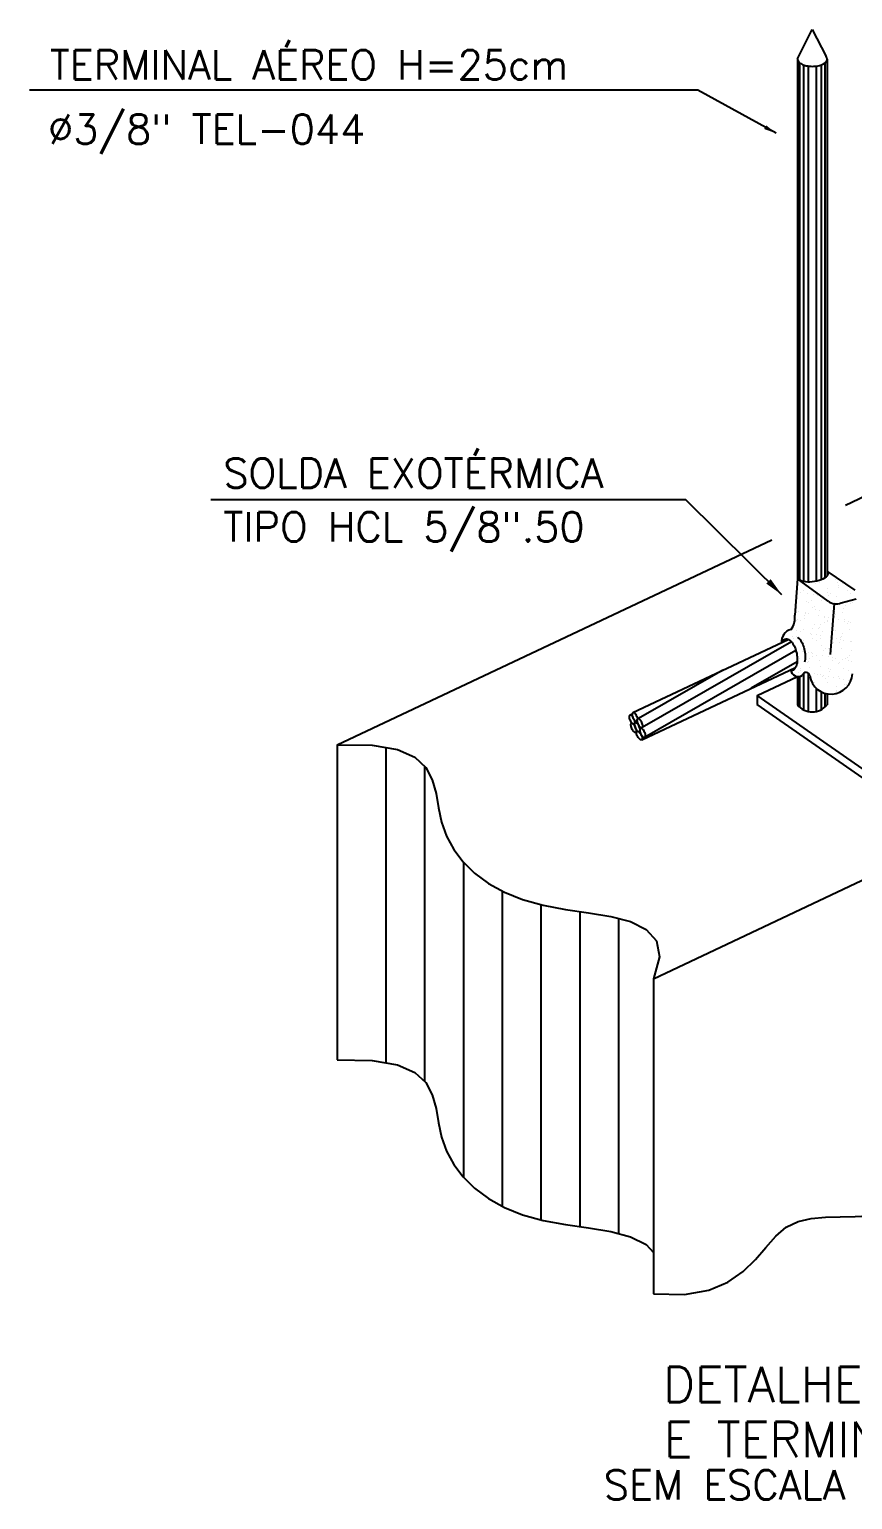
# Model space of a CAD drawing. Extents: x 216.4 to 230.7, y 184.8 to 197.
# Drawn here: x 216.37 to 219.18, y 184.78 to 189.79 of the extents above; entities that cross this region are included whole.
import ezdxf
from ezdxf.enums import TextEntityAlignment as Align

# ---------------------------------------------------------------- set-up
doc = ezdxf.new("R2010")
doc.units = 0
doc.header["$MEASUREMENT"] = 0
doc.layers.add('DETALHES', color=7, linetype='Continuous')
doc.styles.add('ROMANS', font='romans')

msp = doc.modelspace()

# ---------------------------------------------------------------- linework, layer by layer
at = {"layer": 'DETALHES', "color": 2}
for p, q in [((218.989, 189.6859), (219.0393, 189.7866)), ((219.0393, 189.7866), (219.0865, 189.6941)), ((218.989, 189.6859), (218.989, 187.9151)), ((219.0895, 189.6857), (219.0895, 187.9257)), ((219.152, 188.1667), (220.5126, 188.809)), ((217.4218, 187.3499), (218.9018, 188.0486)), ((218.499, 186.5535), (221.6094, 188.022)), ((219.1855, 187.8765), (219.0895, 187.9411)), ((219.0952, 187.9305), (219.0952, 187.9305)), ((218.9885, 187.9155), (218.98, 187.7912)), ((219.0936, 187.8394), (218.9885, 187.9155)), ((219.0108, 187.8764), (219.0108, 187.8764)), ((219.0213, 187.888), (219.0213, 187.888)), ((219.0512, 187.898), (219.0512, 187.898)), ((219.0611, 187.9075), (219.0611, 187.9075)), ((219.0624, 187.9041), (219.0624, 187.9041)), ((219.0837, 187.9186), (219.0837, 187.9186)), ((219.09, 187.8817), (219.09, 187.8817)), ((219.1179, 187.9115), (219.1179, 187.9115)), ((219.126, 187.903), (219.126, 187.903)), ((219.1279, 187.8853), (219.1279, 187.8853)), ((219.1302, 187.892), (219.1302, 187.892)), ((219.1383, 187.9073), (219.1383, 187.9073)), ((219.1414, 187.8981), (219.1414, 187.8981)), ((218.9875, 187.8663), (218.9875, 187.8663)), ((218.988, 187.8718), (218.988, 187.8718)), ((218.9977, 187.8695), (218.9977, 187.8695)), ((219.0184, 187.8387), (219.0184, 187.8387)), ((219.0222, 187.8647), (219.0222, 187.8647)), ((219.026, 187.836), (219.026, 187.836)), ((219.0372, 187.842), (219.0372, 187.842)), ((219.0426, 187.8605), (219.0426, 187.8605)), ((219.0557, 187.8577), (219.0557, 187.8577)), ((219.0723, 187.8415), (219.0723, 187.8415)), ((219.0898, 187.8703), (219.0898, 187.8703)), ((219.0959, 187.8601), (219.0959, 187.8601)), ((219.1133, 187.8309), (219.1005, 187.6576)), ((219.1009, 187.8641), (219.1009, 187.8641)), ((219.105, 187.83), (219.105, 187.83)), ((219.1162, 187.836), (219.1162, 187.836)), ((219.1208, 187.8542), (219.1208, 187.8542)), ((219.1374, 187.8332), (219.1887, 187.8477)), ((219.1531, 187.8254), (219.1531, 187.8254)), ((219.1575, 187.8366), (219.1575, 187.8366)), ((219.1583, 187.8742), (219.1583, 187.8742)), ((219.1689, 187.8643), (219.1689, 187.8643)), ((219.1706, 187.8322), (219.1706, 187.8322)), ((219.1756, 187.8361), (219.1756, 187.8361)), ((218.9823, 187.8175), (218.9823, 187.8175)), ((218.9856, 187.8143), (218.9856, 187.8143)), ((218.9898, 187.7764), (218.9898, 187.7764)), ((218.9941, 187.8038), (218.9941, 187.8038)), ((219.012, 187.78), (219.012, 187.78)), ((219.0131, 187.7899), (219.0131, 187.7899)), ((219.0146, 187.7996), (219.0146, 187.7996)), ((219.0168, 187.7977), (219.0168, 187.7977)), ((219.0277, 187.7968), (219.0277, 187.7968)), ((219.0404, 187.8163), (219.0404, 187.8163)), ((219.0453, 187.8202), (219.0453, 187.8202)), ((219.0506, 187.8099), (219.0506, 187.8099)), ((219.0618, 187.7897), (219.0618, 187.7897)), ((219.0646, 187.8083), (219.0646, 187.8083)), ((219.0795, 187.7842), (219.0795, 187.7842)), ((219.0822, 187.7855), (219.0822, 187.7855)), ((219.0953, 187.7828), (219.0953, 187.7828)), ((219.115, 187.7884), (219.115, 187.7884)), ((219.1156, 187.8054), (219.1156, 187.8054)), ((219.12, 187.7923), (219.12, 187.7923)), ((219.1294, 187.7757), (219.1294, 187.7757)), ((219.1437, 187.8023), (219.1437, 187.8023)), ((219.147, 187.8136), (219.147, 187.8136)), ((219.1479, 187.7766), (219.1479, 187.7766)), ((218.9848, 187.7725), (218.9848, 187.7725)), ((218.9865, 187.7387), (218.9865, 187.7387)), ((218.9996, 187.7359), (218.9996, 187.7359)), ((219.0007, 187.774), (219.0007, 187.774)), ((219.0079, 187.7411), (219.0079, 187.7411)), ((219.0337, 187.7288), (219.0337, 187.7288)), ((219.0359, 187.726), (219.0359, 187.726)), ((219.0394, 187.7463), (219.0394, 187.7463)), ((219.0454, 187.7611), (219.0454, 187.7611)), ((219.0594, 187.7446), (219.0594, 187.7446)), ((219.0644, 187.7485), (219.0644, 187.7485)), ((219.0665, 187.7611), (219.0665, 187.7606)), ((219.0743, 187.7354), (219.0743, 187.7354)), ((219.0798, 187.768), (219.0798, 187.768)), ((219.091, 187.774), (219.091, 187.774)), ((219.0914, 187.7698), (219.0914, 187.7698)), ((219.1104, 187.7566), (219.1104, 187.7566)), ((219.1185, 187.7403), (219.1185, 187.7403)), ((219.1427, 187.7278), (219.1427, 187.7278)), ((219.1499, 187.7714), (219.1499, 187.7714)), ((219.1588, 187.762), (219.1588, 187.762)), ((219.163, 187.7687), (219.163, 187.7687)), ((219.1661, 187.7418), (219.1661, 187.7418)), ((219.17, 187.768), (219.17, 187.768)), ((218.4288, 187.4595), (218.9575, 187.7091)), ((218.9718, 187.7199), (218.9718, 187.7199)), ((218.9755, 187.7119), (218.9755, 187.7119)), ((218.9803, 187.6821), (218.9803, 187.6821)), ((218.9867, 187.718), (218.9867, 187.718)), ((219.0027, 187.6924), (219.0027, 187.6924)), ((219.0039, 187.7007), (219.0039, 187.7007)), ((219.0089, 187.7047), (219.0089, 187.7047)), ((219.0142, 187.6842), (219.0142, 187.6842)), ((219.0402, 187.7123), (219.0402, 187.7123)), ((219.0542, 187.7246), (219.0542, 187.7246)), ((219.0546, 187.7059), (219.0546, 187.7059)), ((219.0658, 187.712), (219.0658, 187.712)), ((219.0673, 187.7219), (219.0673, 187.7219)), ((219.0691, 187.6866), (219.0691, 187.6866)), ((219.0835, 187.6768), (219.0835, 187.6768)), ((219.0932, 187.6782), (219.0932, 187.6782)), ((219.1014, 187.7148), (219.1014, 187.7148)), ((219.1052, 187.7078), (219.1052, 187.7078)), ((219.1105, 187.698), (219.1105, 187.698)), ((219.1218, 187.7105), (219.1218, 187.7105)), ((219.1336, 187.6999), (219.1336, 187.6999)), ((219.1341, 187.7166), (219.1341, 187.7166)), ((219.1349, 187.7078), (219.1349, 187.7078)), ((219.1374, 187.679), (219.1374, 187.679)), ((219.1391, 187.7206), (219.1391, 187.7206)), ((219.1448, 187.706), (219.1448, 187.706)), ((219.1691, 187.7007), (219.1691, 187.7007)), ((219.1715, 187.7021), (219.1715, 187.7021)), ((218.9975, 187.6436), (218.9975, 187.6436)), ((219.0057, 187.6679), (219.0057, 187.6679)), ((219.023, 187.629), (219.023, 187.629)), ((219.0261, 187.6637), (219.0261, 187.6637)), ((219.028, 187.6329), (219.028, 187.6329)), ((219.0294, 187.6439), (219.0294, 187.6439)), ((219.035, 187.6636), (219.035, 187.6636)), ((219.0392, 187.661), (219.0392, 187.661)), ((219.0406, 187.6499), (219.0406, 187.6499)), ((219.055, 187.6542), (219.055, 187.6542)), ((219.0638, 187.6378), (219.0638, 187.6378)), ((219.0734, 187.6539), (219.0734, 187.6539)), ((219.0785, 187.6728), (219.0785, 187.6728)), ((219.0938, 187.6496), (219.0938, 187.6496)), ((219.0999, 187.6591), (219.0999, 187.6591)), ((219.1069, 187.6469), (219.1069, 187.6469)), ((219.1084, 187.6379), (219.1084, 187.6379)), ((219.1196, 187.6439), (219.1196, 187.6439)), ((219.1296, 187.6263), (219.1296, 187.6263)), ((219.1322, 187.6303), (219.1322, 187.6303)), ((219.141, 187.6398), (219.141, 187.6398)), ((219.1532, 187.6449), (219.1532, 187.6449)), ((219.1582, 187.6488), (219.1582, 187.6488)), ((219.1614, 187.6356), (219.1614, 187.6356)), ((219.1663, 187.6533), (219.1663, 187.6533)), ((219.1723, 187.6722), (219.1723, 187.6722)), ((219.1745, 187.6329), (219.1745, 187.6329)), ((218.459, 187.3668), (218.9825, 187.6134)), ((218.8516, 187.5179), (218.989, 187.5825)), ((218.989, 187.6222), (218.989, 187.6222)), ((218.989, 187.5823), (218.989, 187.4858)), ((218.9922, 187.5948), (218.9922, 187.5948)), ((218.9981, 187.6028), (218.9981, 187.6028)), ((218.9994, 187.6104), (218.9994, 187.6104)), ((219.0112, 187.6001), (219.0112, 187.6001)), ((219.0298, 187.6148), (219.0298, 187.6148)), ((219.0453, 187.593), (219.0453, 187.593)), ((219.0586, 187.589), (219.0586, 187.589)), ((219.0657, 187.5887), (219.0657, 187.5887)), ((219.068, 187.6162), (219.068, 187.6162)), ((219.0741, 187.5825), (219.0741, 187.5825)), ((219.0788, 187.586), (219.0788, 187.586)), ((219.0832, 187.5759), (219.0832, 187.5759)), ((219.0944, 187.5819), (219.0944, 187.5819)), ((219.0947, 187.6103), (219.0947, 187.6103)), ((219.0976, 187.6011), (219.0976, 187.6011)), ((219.1026, 187.605), (219.1026, 187.605)), ((219.113, 187.5789), (219.113, 187.5789)), ((219.127, 187.5815), (219.127, 187.5815)), ((219.1334, 187.5747), (219.1334, 187.5747)), ((219.1471, 187.6102), (219.1471, 187.6102)), ((219.1611, 187.6045), (219.1611, 187.6045)), ((219.1734, 187.5759), (219.1734, 187.5759)), ((219.0421, 187.5573), (219.0421, 187.5573)), ((219.0471, 187.5612), (219.0471, 187.5612)), ((219.0895, 187.5615), (219.0895, 187.5615)), ((219.1167, 187.5293), (219.1167, 187.5293)), ((219.1217, 187.5333), (219.1217, 187.5333)), ((219.1218, 187.5327), (219.1218, 187.5327)), ((219.1219, 187.5482), (219.1219, 187.5482)), ((219.1465, 187.572), (219.1465, 187.572)), ((219.1487, 187.5545), (219.1487, 187.5545)), ((219.1559, 187.5557), (219.1559, 187.5557)), ((219.1622, 187.5698), (219.1622, 187.5698)), ((219.1723, 187.5731), (219.1723, 187.5731)), ((219.3199, 187.1923), (218.8516, 187.5179)), ((218.8516, 187.5179), (218.8516, 187.4869)), ((219.3199, 187.1613), (218.8516, 187.4869)), ((219.0895, 187.524), (219.0895, 187.4858)), ((218.4192, 187.4516), (218.4269, 187.4553)), ((218.4368, 187.4256), (218.4439, 187.429)), ((218.4324, 187.4208), (218.4346, 187.4218)), ((218.4372, 187.3924), (218.4404, 187.394)), ((218.4443, 187.3958), (218.445, 187.3961)), ((218.4501, 187.3948), (218.4532, 187.3963)), ((218.452, 187.3995), (218.4528, 187.3998)), ((218.4548, 187.4062), (218.459, 187.4082)), ((217.4218, 187.3499), (217.5405, 187.3484)), ((217.4218, 187.3499), (217.4218, 186.2768)), ((217.5405, 187.3484), (217.6265, 187.3336)), ((217.6265, 187.3336), (217.6855, 187.3076)), ((217.6855, 187.3076), (217.7233, 187.2727)), ((217.7233, 187.2727), (217.7456, 187.2309)), ((217.7456, 187.2309), (217.7582, 187.1845)), ((217.7582, 187.1845), (217.7667, 187.1356)), ((217.7667, 187.1356), (217.7771, 187.0864)), ((217.7771, 187.0864), (217.7939, 187.0388)), ((217.7939, 187.0388), (217.8183, 186.9936)), ((217.8183, 186.9936), (217.8501, 186.9513)), ((217.8501, 186.9513), (217.8896, 186.9126)), ((217.8896, 186.9126), (217.9365, 186.8779)), ((217.9365, 186.8779), (217.991, 186.8477)), ((217.991, 186.8477), (218.0531, 186.8227)), ((218.0531, 186.8227), (218.1228, 186.8033)), ((218.1228, 186.8033), (218.1992, 186.7894)), ((218.1992, 186.7894), (218.2779, 186.778)), ((218.2779, 186.778), (218.3535, 186.7654)), ((218.3535, 186.7654), (218.4207, 186.7478)), ((218.4207, 186.7478), (218.4742, 186.7215)), ((218.4742, 186.7215), (218.5086, 186.6829)), ((218.5086, 186.6829), (218.5187, 186.6281)), ((218.5187, 186.6281), (218.499, 186.5535)), ((218.499, 186.5535), (218.499, 185.4804))]:
    msp.add_line(p, q, dxfattribs=at)
at = {"layer": 'DETALHES', "color": 8}
for p, q in [((218.9961, 189.6733), (218.9961, 187.9107)), ((219.0089, 189.6675), (219.0089, 187.9061)), ((219.0257, 189.6623), (219.0257, 187.9041)), ((219.053, 189.6623), (219.053, 187.9071)), ((219.0698, 189.6675), (219.0698, 187.9118)), ((219.0826, 189.6733), (219.0826, 187.9189)), ((218.9686, 187.7006), (218.4598, 187.4089)), ((218.9837, 187.6713), (218.4675, 187.3752)), ((218.9878, 187.6323), (218.8311, 187.5424)), ((218.7351, 187.6041), (218.4476, 187.4392)), ((218.9961, 187.5828), (218.9961, 187.4784)), ((219.0089, 187.5927), (219.0089, 187.4696)), ((219.0257, 187.5941), (219.0257, 187.4636)), ((219.053, 187.5426), (219.053, 187.4636)), ((219.0698, 187.5308), (219.0698, 187.4697)), ((219.0826, 187.5257), (219.0826, 187.4786)), ((217.5875, 187.3403), (217.5875, 186.2672)), ((217.7194, 187.2762), (217.7194, 186.2031)), ((217.8514, 186.9501), (217.8514, 185.877)), ((217.9834, 186.8519), (217.9834, 185.7789)), ((218.1154, 186.8054), (218.1154, 185.7323)), ((218.2474, 186.7825), (218.2474, 185.7094)), ((218.3794, 186.7586), (218.3794, 185.6855))]:
    msp.add_line(p, q, dxfattribs=at)
at = {"layer": 'DETALHES', "color": 1}
for p, q in [((218.6499, 189.5793), (216.3737, 189.5793)), ((218.9161, 189.4327), (218.6499, 189.5793)), ((218.6091, 188.1845), (216.992, 188.1845)), ((218.9354, 187.8612), (218.6091, 188.1845))]:
    msp.add_line(p, q, dxfattribs=at)
at = {"layer": 'DETALHES', "color": 2}
for points in [[(218.989, 189.6859, 0.175292), (218.9921, 189.6774, 0.104095), (219.0037, 189.6681, 0.064714), (219.0189, 189.6629, 0.050869), (219.0392, 189.6608, 0.050869), (219.0596, 189.6628, 0.064714), (219.0748, 189.668, 0.104095), (219.0865, 189.6772, 0.175292), (219.0895, 189.6857, 0.175292), (219.0865, 189.6941, 0.025989)], [(219.0922, 187.9326, -0.162602), (219.0865, 187.922, -0.123561), (219.0629, 187.9096, -0.061329), (219.0315, 187.9043, -0.099878), (219.0036, 187.9076, -0.082044), (218.9885, 187.9155, -0.041981)], [(219.0895, 187.9411, -0.172925), (219.0922, 187.9326)], [(218.935, 187.6968, -0.19687), (218.9394, 187.7052, -0.173214), (218.9481, 187.7103, -0.173214), (218.9581, 187.7088, -0.104469), (218.9707, 187.6981, -0.065545), (218.9797, 187.6827, -0.051689), (218.9862, 187.6611, -0.051689), (218.9881, 187.6386, -0.065545), (218.9855, 187.6209, -0.104469), (218.9778, 187.6064, -0.332164), (218.9665, 187.6047, -0.173214)], [(218.9891, 187.7167, -0.07602), (218.9978, 187.7083, -0.065545), (219.0068, 187.6929, -0.051689), (219.0133, 187.6713, -0.051689), (219.0153, 187.6488, -0.063212), (219.0128, 187.6318, -0.104469)], [(218.4321, 187.4206, -0.207457), (218.4298, 187.4206, -0.095933), (218.4259, 187.4234, -0.052726), (218.4227, 187.4275, -0.039847), (218.4196, 187.4336, -0.039847), (218.4175, 187.4401, -0.052726), (218.4168, 187.4453, -0.095933), (218.4176, 187.45, -0.207457), (218.4191, 187.4516, -0.207457), (218.4214, 187.4516, -0.095933), (218.4253, 187.4489, -0.052726), (218.4285, 187.4447, -0.001764), (218.4286, 187.4445, -0.039847)], [(218.4421, 187.4288, -0.207457), (218.4399, 187.4288, -0.095933), (218.436, 187.4315, -0.052726), (218.4328, 187.4356, -0.039847), (218.4297, 187.4418, -0.039847), (218.4275, 187.4483, -0.052726), (218.4268, 187.4535, -0.095933), (218.4276, 187.4581, -0.207457), (218.4292, 187.4598, -0.207457), (218.4315, 187.4597, -0.095933), (218.4354, 187.457, -0.052726), (218.4385, 187.4529, -0.039847), (218.4417, 187.4468, -0.039847), (218.4438, 187.4402, -0.027092), (218.4443, 187.4376, -0.095933)], [(218.4326, 187.4359, -0.023019), (218.4338, 187.4321, -0.052726), (218.4344, 187.4269, -0.095933), (218.4336, 187.4222, -0.207457), (218.4321, 187.4206, -0.207457)], [(218.4437, 187.4303, -0.1939), (218.4421, 187.4288, -0.207457)], [(218.4372, 187.3924, -0.207457), (218.4349, 187.3925, -0.095933), (218.431, 187.3952, -0.052726), (218.4278, 187.3993, -0.039847), (218.4247, 187.4054, -0.039847), (218.4226, 187.412, -0.052726), (218.4219, 187.4171, -0.095933), (218.4227, 187.4218, -0.207457), (218.4242, 187.4234, -0.130458), (218.4257, 187.4236, -0.095933)], [(218.4306, 187.4204, -0.049151), (218.4336, 187.4166, -0.039847), (218.4367, 187.4104, -0.039847), (218.4388, 187.4039, -0.052726), (218.4395, 187.3987, -0.095933), (218.4387, 187.3941, -0.207457), (218.4372, 187.3924, -0.207457)]]:
    msp.add_lwpolyline(points, format="xyb", dxfattribs=at)
for points in [[(218.4497, 187.3947, -0.207457), (218.4475, 187.3947, -0.095933), (218.4436, 187.3974, -0.052726), (218.4404, 187.4015, -0.039847), (218.4373, 187.4076, -0.039847), (218.4351, 187.4142, -0.052726), (218.4345, 187.4193, -0.095933), (218.4352, 187.424, -0.207457), (218.4368, 187.4257, -0.207457), (218.4391, 187.4256, -0.095933), (218.443, 187.4229, -0.052726), (218.4461, 187.4188, -0.039847), (218.4493, 187.4127, -0.039847), (218.4514, 187.4061, -0.052726), (218.4521, 187.401, -0.095933), (218.4513, 187.3963, -0.207457)], [(218.4588, 187.4081, -0.207457), (218.4565, 187.4081, -0.095933), (218.4526, 187.4109, -0.052726), (218.4494, 187.415, -0.039847), (218.4463, 187.4211, -0.039847), (218.4441, 187.4276, -0.052726), (218.4435, 187.4328, -0.095933), (218.4442, 187.4375, -0.207457), (218.4458, 187.4391, -0.207457), (218.4481, 187.4391, -0.095933), (218.452, 187.4363, -0.052726), (218.4552, 187.4322, -0.039847), (218.4583, 187.4261, -0.039847), (218.4604, 187.4196, -0.052726), (218.4611, 187.4144, -0.095933), (218.4603, 187.4097, -0.207457)], [(218.459, 187.3668, -0.207457), (218.4568, 187.3665, -0.095933), (218.4525, 187.3687, -0.052726), (218.4488, 187.3723, -0.039847), (218.4448, 187.3779, -0.039847), (218.4417, 187.384, -0.052726), (218.4403, 187.389, -0.095933), (218.4404, 187.3938, -0.207457), (218.4417, 187.3956, -0.207457), (218.4439, 187.3959, -0.095933), (218.4482, 187.3938, -0.052726), (218.4519, 187.3902, -0.039847), (218.4559, 187.3846, -0.039847), (218.459, 187.3784, -0.052726), (218.4604, 187.3734, -0.095933), (218.4603, 187.3687, -0.207457)], [(218.4681, 187.3754, -0.207457), (218.4658, 187.3754, -0.095933), (218.4619, 187.3782, -0.052726), (218.4587, 187.3823, -0.039847), (218.4556, 187.3884, -0.039847), (218.4535, 187.3949, -0.052726), (218.4528, 187.4001, -0.095933), (218.4536, 187.4048, -0.207457), (218.4551, 187.4064, -0.207457), (218.4574, 187.4064, -0.095933), (218.4613, 187.4036, -0.052726), (218.4645, 187.3995, -0.039847), (218.4676, 187.3934, -0.039847), (218.4698, 187.3869, -0.052726), (218.4704, 187.3817, -0.095933), (218.4696, 187.377, -0.207457)]]:
    msp.add_lwpolyline(points, format="xyb", close=True, dxfattribs=at)
for points in [[(217.4218, 186.2768), (217.5405, 186.2753), (217.6265, 186.2605), (217.6855, 186.2345), (217.7233, 186.1996), (217.7456, 186.1578), (217.7582, 186.1114), (217.7667, 186.0625), (217.7771, 186.0133), (217.7939, 185.9657), (217.8183, 185.9205), (217.8501, 185.8783), (217.8896, 185.8395), (217.9365, 185.8048), (217.991, 185.7746), (218.0531, 185.7496), (218.1228, 185.7303), (218.1992, 185.7164), (218.2779, 185.705), (218.3535, 185.6923), (218.4207, 185.6747), (218.4742, 185.6484), (218.499, 185.6206)], [(218.499, 185.4804), (218.6037, 185.4778), (218.6868, 185.4923), (218.7523, 185.5197), (218.804, 185.5559), (218.8459, 185.5968), (218.8817, 185.6383), (218.9154, 185.6763), (218.9509, 185.7066), (218.9912, 185.7262), (219.036, 185.7369), (219.0841, 185.7415), (219.1343, 185.7427), (219.1854, 185.7434), (219.2304, 185.7461)]]:
    msp.add_lwpolyline(points, dxfattribs=at)
for centre, radius, start, end in [((219.1212, 187.8762), 0.046, 233.1059, 290.5843), ((218.9084, 187.784), 0.072, 325.1821, 5.7608), ((218.9768, 187.7018), 0.0421, 102.7418, 186.8201), ((218.9909, 187.6068), 0.0245, 184.758, 307.1394), ((219.0181, 187.5837), 0.0129, 1.9924, 163.953), ((219.1033, 187.5961), 0.0734, 189.3784, 356.4712), ((219.0393, 187.5274), 0.0652, 219.6407, 320.3593)]:
    msp.add_arc(centre, radius, start, end, dxfattribs=at)
at = {"layer": 'DETALHES', "color": 1}
for points in [[(218.8825, 189.4597), (218.8755, 189.4473), (218.9161, 189.4327)], [(218.8976, 187.9143), (218.8825, 187.8992), (218.9354, 187.8612)]]:
    msp.add_solid(points, dxfattribs=at)

# ---------------------------------------------------------------- texts
at = {"layer": 'DETALHES', "color": 2, "style": 'ROMANS'}
for s, p in [('TERMINAL AÉREO H=25cm', (216.443, 189.6161)), ('Ø3/8" TEL-044', (216.4372, 189.3966)), ('SOLDA EXOTÉRMICA ', (217.034, 188.2257)), ('TIPO HCL 5/8".50', (217.034, 188.0423)), ('SEM ESCALA', (218.3297, 184.7793))]:
    msp.add_text(s, height=0.1, dxfattribs=at).set_placement(p)
at = {"layer": 'DETALHES', "color": 5, "style": 'ROMANS'}
for s, p in [('DETALHE DA FIXAÇÃO DO CABO ', (219.82, 185.1701)), ('E TERMINAL ÁEREO NA ALVENARIA', (219.8863, 185.004))]:
    msp.add_text(s, height=0.12, dxfattribs=at).set_placement(p, align=Align.MIDDLE)

doc.saveas('drawing.dxf')
